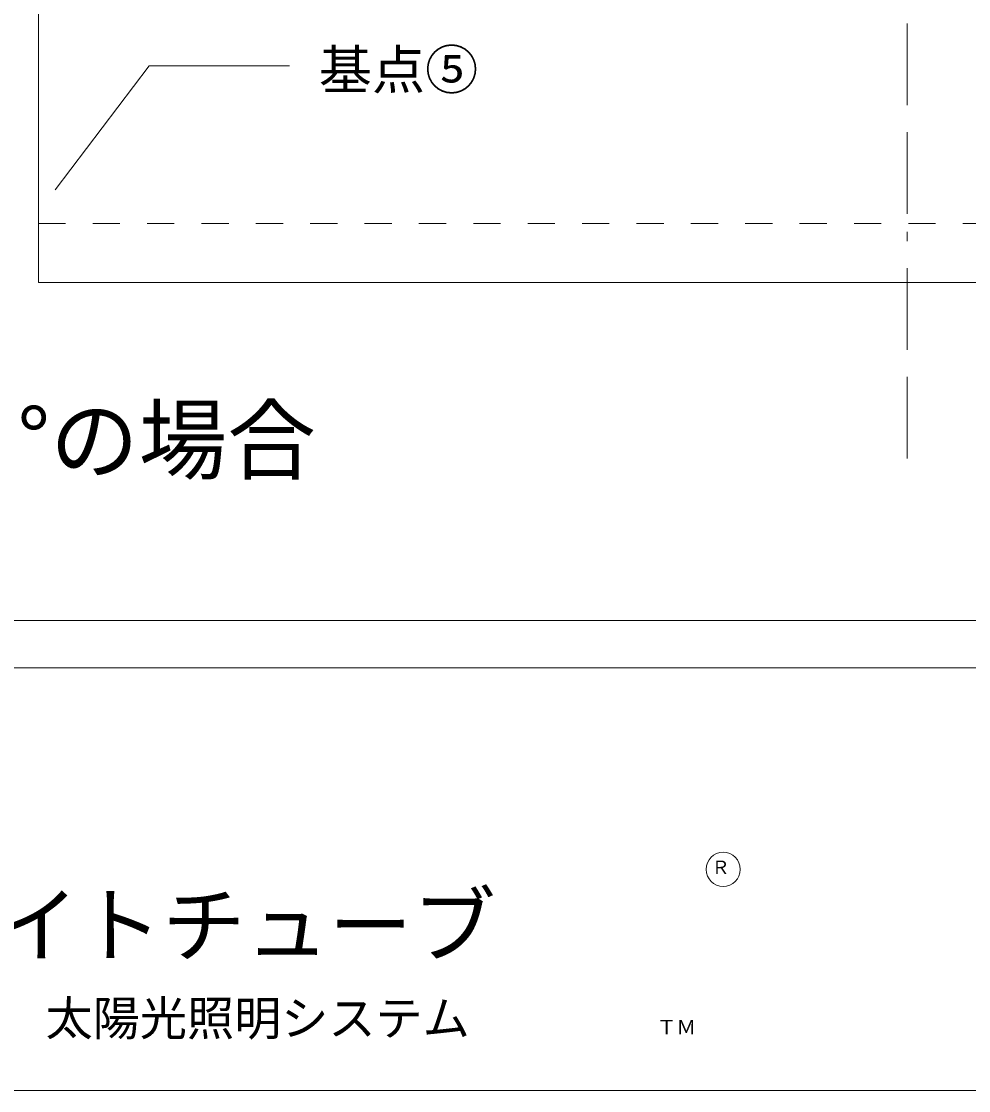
# Model space of a CAD drawing. Units: millimetres, scale not verified. Extents: x -1415 to 1415, y -2146 to 1929.
# Drawn here: x -1184.7 to -894.4, y -2145.8 to -1818.1 of the extents above; entities that cross this region are included whole.
import ezdxf
from ezdxf.enums import TextEntityAlignment as Align

# ---------------------------------------------------------------- set-up
doc = ezdxf.new("R2010")
doc.units = ezdxf.units.MM
doc.header["$LTSCALE"] = 10
doc.linetypes.add('USER1', pattern=[1.66656, 0.83312, -0.83344])
doc.linetypes.add('USER5', pattern=[7.5, 2.5, -0.83312, 2.5, -0.83344, 0.27772, -0.55572])
for name, color, linetype, lineweight in [('0-0_0', 4, 'Continuous', 18), ('0-3_一般', 7, 'Continuous', 15), ('0-5___', 4, 'Continuous', 18)]:
    doc.layers.add(name, color=color, linetype=linetype, lineweight=lineweight)
doc.styles.add('ＭＳ ゴシック', font='')
doc.styles.get('ＭＳ ゴシック').set_extended_font_data('MS Gothic')

msp = doc.modelspace()

# ---------------------------------------------------------------- linework, layer by layer
at = {"layer": '0-0_0'}
for q in [(-1179.48, -1498.07), (-646.98, -1898.07)]:
    msp.add_line((-1179.48, -1898.07), q, dxfattribs=at)
at = {"layer": '0-0_0', "linetype": 'USER1'}
msp.add_line((-1179.48, -1880.07), (-646.98, -1880.07), dxfattribs=at)
at = {"layer": '0-5___', "linetype": 'USER5'}
msp.add_line((-913.23, -1952.07), (-913.23, -1454.07), dxfattribs=at)
at = {"layer": '0-5___', "color": 3}
msp.add_lwpolyline([(1415.18, -2145.8), (-1414.82, -2145.8), (-1414.82, 1929.2), (1415.18, 1929.2)], close=True, dxfattribs=at)
at = {"layer": '0-5___'}
msp.add_lwpolyline([(-1396.98, -1309.67), (1393.02, -1309.67), (1393.02, -2001.67), (-1396.98, -2001.67)], close=True, dxfattribs=at)
msp.add_lwpolyline([(-1174.29, -1869.67), (-1145.52, -1831.67), (-1102.54, -1831.67)], dxfattribs=at)
at = {"layer": '0-5___', "color": 6}
msp.add_lwpolyline([(-1414.82, -2016.18), (1415.18, -2016.18), (1415.18, -2145.8)], dxfattribs=at)
at = {"layer": '0-5___', "color": 3}
msp.add_circle((-969.59, -2078), 5.24, dxfattribs=at)

# ---------------------------------------------------------------- texts
at = {"layer": '0-3_一般', "style": 'ＭＳ ゴシック'}
for s, height, p in [('Ｒ', 4.07, (-973.15, -2080.58)), ('スカイライトチューブ', 18.74, (-1294.9, -2110.06))]:
    msp.add_text(s, height=height, dxfattribs=at).set_placement(p, align=Align.BOTTOM_LEFT)
at = {"layer": '0-5___', "color": 7, "style": 'ＭＳ ゴシック'}
for s, height, p in [('基点⑤', 11.94, (-1093.54, -1842.44)), ('角度0°の場合', 19.9, (-1253.72, -1962.31)), ('太陽光照明システム', 10.59, (-1177.27, -2132.08)), ('ＴＭ', 4.423, (-989.95, -2129.89))]:
    msp.add_text(s, height=height, dxfattribs=at).set_placement(p, align=Align.BOTTOM_LEFT)

doc.saveas('drawing.dxf')
